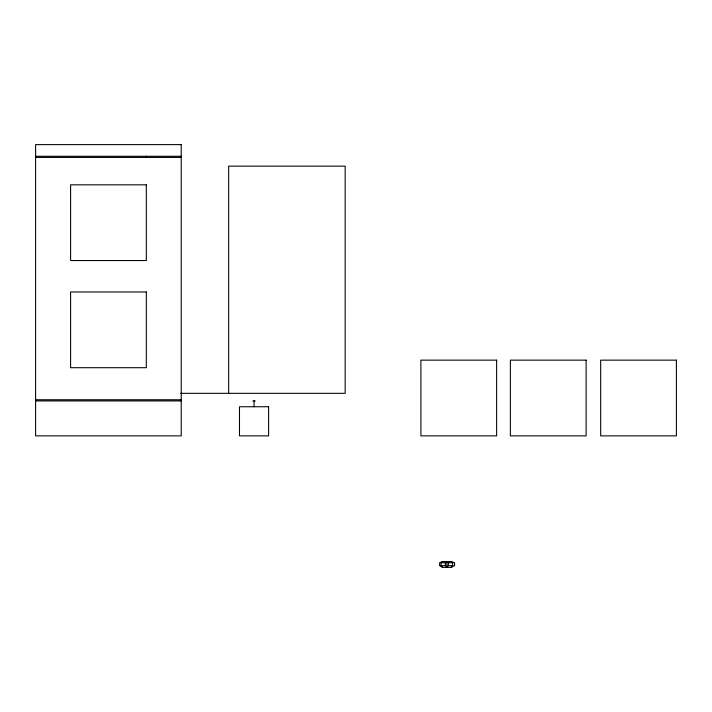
<?xml version="1.0" encoding="UTF-8"?>
<svg xmlns="http://www.w3.org/2000/svg" width="712" height="712" viewBox="0 0 712 712"><rect width="100%" height="100%" fill="white"/><g stroke="black" fill="none" stroke-linecap="round" stroke-linejoin="round"><path stroke-width="1.07" d="M445.409 562.783L445.409 565.639L446.86 567.384L448.32 565.639L448.32 562.783L446.86 561.563L445.409 562.783L441.066 562.783L441.066 565.639L442.526 567.384L451.203 567.384L454.585 565.639L454.585 562.783L451.203 561.563L442.526 561.563L439.615 562.783L439.615 565.639L442.526 567.384M451.203 567.384L452.663 565.639L452.663 562.783L451.203 561.563M441.066 562.783L442.526 561.563M35.6 156.266L181.231 156.266M35.6 157.432L181.231 157.432M180.67 393.335L345.16 393.335L345.16 166.154L228.659 166.154L228.659 393.335M35.6 399.761L181.231 399.761M35.6 400.927L181.231 400.927M252.885 400.927L255.216 400.927M448.32 562.783L452.663 562.783M441.066 565.639L445.409 565.639M448.32 565.639L452.663 565.639M446.86 561.563L446.86 567.384M254.05 400.927L254.05 406.748M146.325 156.266L146.325 157.432M181.231 144.616L35.6 144.616L35.6 435.877L181.231 435.877L181.231 144.616M146.325 184.826L70.595 184.826L70.595 260.548L146.325 260.548L146.325 184.826M146.325 291.982L70.595 291.982L70.595 367.703L146.325 367.703L146.325 291.982M496.638 360.147L420.908 360.147L420.908 435.877L496.638 435.877L496.638 360.147M586.118 360.147L510.388 360.147L510.388 435.877L586.118 435.877L586.118 360.147M676.4 360.147L600.67 360.147L600.67 435.877L676.4 435.877L676.4 360.147M268.611 406.748L239.481 406.748L239.481 435.877L268.611 435.877L268.611 406.748"/></g></svg>
